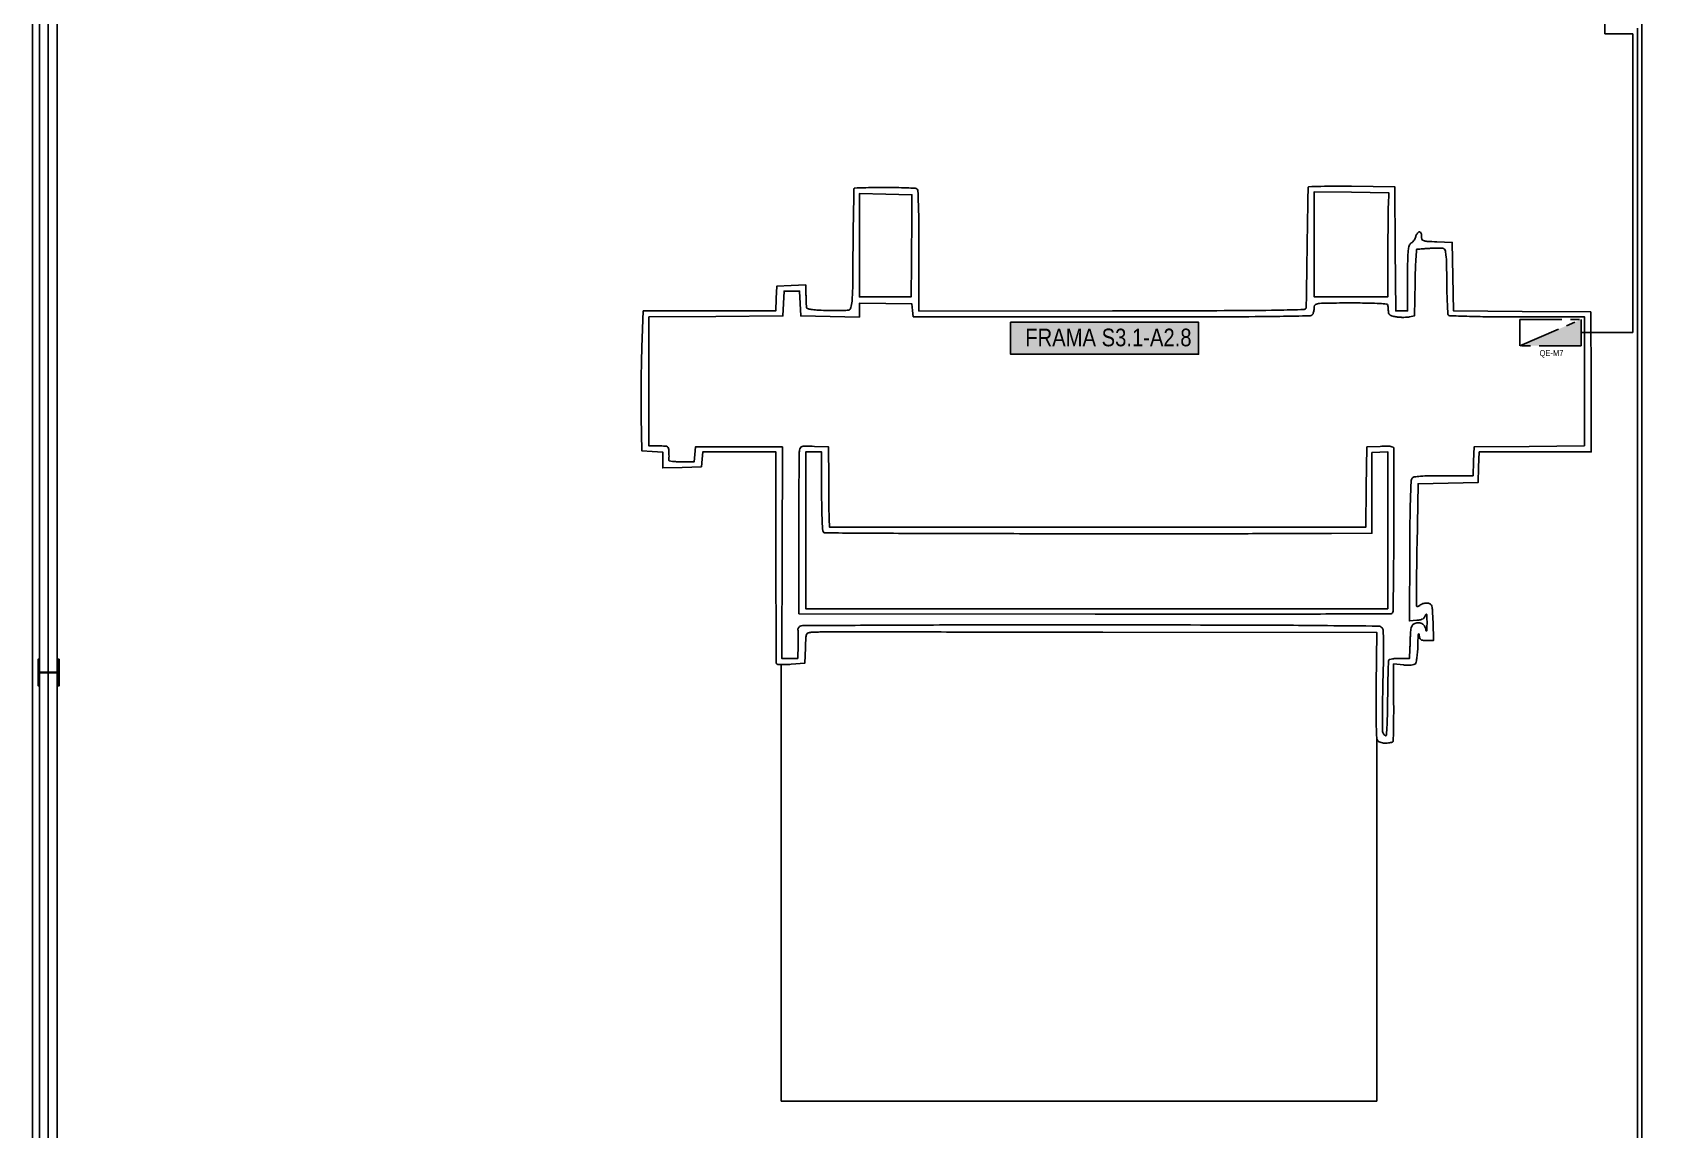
# Model space of a CAD drawing. Header units: millimetres. Extents: x -35961 to -35580, y 154458 to 154764.
# Drawn here: x -35943.98 to -35925.67, y 154641.24 to 154653.68 of the extents above; entities that cross this region are included whole.
import ezdxf

# ---------------------------------------------------------------- set-up
doc = ezdxf.new("R2010")
doc.units = ezdxf.units.MM
doc.header["$MEASUREMENT"] = 0
doc.linetypes.add('PHANTOM2', pattern=[31.75, 15.875, -3.175, 3.175, -3.175, 3.175, -3.175])
doc.layers.get('0').update_dxf_attribs({"color": 253})
for name, color, linetype in [('ELÉCTRICO', 255, 'Continuous'), ('LigacoesEletricos', 80, 'Continuous'), ('LigacoesParciais', 10, 'Continuous'), ('NomeMáquinas', 41, 'Continuous'), ('Projecto', 252, 'Continuous'), ('QuadrosMáquinas', 40, 'Continuous')]:
    doc.layers.add(name, color=color, linetype=linetype)
doc.styles.get("Standard").update_dxf_attribs({"font": 'ARIALN.TTF'})

msp = doc.modelspace()

# ---------------------------------------------------------------- hatches: boundary and pattern name
at = {"layer": 'ELÉCTRICO', "linetype": 'Continuous', "ltscale": 0.03, "true_color": 0xc7c8ca, "transparency": 33554534}
h = msp.add_hatch(color=9, dxfattribs=at)
h.dxf.hatch_style = 1
h.paths.add_polyline_path([(-35932.898, 154650.395), (-35930.769, 154650.395), (-35930.769, 154650.032), (-35932.898, 154650.032)])
at = {"layer": 'QuadrosMáquinas', "linetype": 'PHANTOM2', "ltscale": 0.03}
h = msp.add_hatch(color=256, dxfattribs=at)
h.dxf.hatch_style = 1
h.paths.add_polyline_path([(-35926.433, 154650.13), (-35926.433, 154650.427), (-35927.129, 154650.13)])

# ---------------------------------------------------------------- linework, layer by layer
at = {"color": 0, "elevation": 0}
for points in [[(-35928.644, 154645.625, 0.011946), (-35928.618, 154645.628, 0.01599), (-35928.594, 154645.631, 0.013153), (-35928.574, 154645.635, 0.137709), (-35928.567, 154645.639, 0.194297), (-35928.563, 154645.648, 0.000608), (-35928.56, 154645.774, 0.003281), (-35928.558, 154645.917, 0.002032), (-35928.558, 154646.085), (-35928.558, 154646.522), (-35928.447, 154646.511, 0.020318), (-35928.401, 154646.509, 0.02999), (-35928.361, 154646.51, 0.03327), (-35928.329, 154646.516, 0.138358), (-35928.312, 154646.525, 0.152203), (-35928.302, 154646.544, 0.012802), (-35928.294, 154646.599, 0.016093), (-35928.287, 154646.667, 0.011735), (-35928.284, 154646.742, -0.00485), (-35928.282, 154646.812, -0.016947), (-35928.279, 154646.857, -0.21141), (-35928.275, 154646.863, -0.572183), (-35928.271, 154646.862, 0.029792), (-35928.264, 154646.82, 0.158972), (-35928.251, 154646.8, 0.149917), (-35928.23, 154646.791, 0.025593), (-35928.184, 154646.789), (-35928.106, 154646.789), (-35928.112, 154646.997, 0.004436), (-35928.118, 154647.127, 0.053942), (-35928.125, 154647.176, 0.16572), (-35928.141, 154647.2, 0.127861), (-35928.171, 154647.212, 0.052678), (-35928.193, 154647.213, 0.040651), (-35928.217, 154647.209, 0.041762), (-35928.239, 154647.202, 0.073523), (-35928.256, 154647.192, -0.025784), (-35928.269, 154647.182, -0.04042), (-35928.281, 154647.175, -0.048275), (-35928.291, 154647.172, -0.278798), (-35928.296, 154647.174, -0.182673), (-35928.299, 154647.182, -0.000183), (-35928.299, 154647.383, -0.001743), (-35928.297, 154647.608, -0.001065), (-35928.293, 154647.874), (-35928.281, 154648.565), (-35927.941, 154648.571), (-35927.601, 154648.578), (-35927.595, 154648.752), (-35927.588, 154648.926), (-35926.953, 154648.926), (-35926.319, 154648.926), (-35926.322, 154649.72), (-35926.325, 154650.513), (-35927.103, 154650.519), (-35927.881, 154650.525), (-35927.888, 154650.913), (-35927.894, 154651.301), (-35928.068, 154651.307, -0.005015), (-35928.18, 154651.312, -0.073324), (-35928.219, 154651.321, -0.218107), (-35928.237, 154651.338, -0.090578), (-35928.243, 154651.371, 0.037717), (-35928.244, 154651.394, 0.095517), (-35928.25, 154651.41, 0.162964), (-35928.259, 154651.418, 0.180504), (-35928.271, 154651.419, 0.105971), (-35928.282, 154651.412, 0.054614), (-35928.293, 154651.399, 0.050736), (-35928.302, 154651.384, 0.053717), (-35928.307, 154651.366, -0.06654), (-35928.313, 154651.348, -0.03806), (-35928.325, 154651.327, -0.037295), (-35928.341, 154651.308, -0.050377), (-35928.358, 154651.294, 0.155052), (-35928.381, 154651.263, 0.059818), (-35928.393, 154651.21, 0.023758), (-35928.399, 154651.114, 0.002619), (-35928.4, 154650.894), (-35928.4, 154650.524), (-35928.467, 154650.524), (-35928.534, 154650.524), (-35928.54, 154651.227), (-35928.546, 154651.931), (-35929.036, 154651.937, 0.003318), (-35929.224, 154651.938, 0.005509), (-35929.382, 154651.936, 0.001221), (-35929.519, 154651.932, 0.38199), (-35929.527, 154651.925, 0.016604), (-35929.527, 154651.912, 0.000044), (-35929.531, 154651.722, 0.000273), (-35929.534, 154651.507, 0.00017), (-35929.538, 154651.256, 0.00009), (-35929.542, 154651.003, 0.000138), (-35929.545, 154650.783, 0.000045), (-35929.548, 154650.594, 0.003844), (-35929.548, 154650.565, -0.405505), (-35929.572, 154650.54, -0.003246), (-35929.877, 154650.532, -0.004018), (-35930.394, 154650.527, -0.00033), (-35931.742, 154650.525), (-35933.936, 154650.523), (-35933.936, 154651.209, 0.002209), (-35933.937, 154651.516, 0.006365), (-35933.942, 154651.728, 0.002752), (-35933.948, 154651.889, 0.247877), (-35933.96, 154651.909, 0.126667), (-35933.979, 154651.915, 0.002796), (-35934.076, 154651.919, 0.006173), (-35934.191, 154651.922, 0.004111), (-35934.322, 154651.923, 0.002177), (-35934.453, 154651.922, 0.003504), (-35934.564, 154651.92, 0.000699), (-35934.661, 154651.917, 0.19158), (-35934.669, 154651.914, 0.193497), (-35934.672, 154651.907, 0.000179), (-35934.676, 154651.709, 0.001764), (-35934.68, 154651.487, 0.001076), (-35934.683, 154651.226, -0.001001), (-35934.687, 154650.787, -0.015406), (-35934.694, 154650.635, -0.047252), (-35934.707, 154650.561, -0.272127), (-35934.734, 154650.534, -0.050956), (-35934.763, 154650.53, -0.005655), (-35934.829, 154650.528, -0.006842), (-35934.908, 154650.527, -0.005491), (-35934.994, 154650.529, -0.007406), (-35935.093, 154650.533, -0.024631), (-35935.158, 154650.541, -0.033238), (-35935.199, 154650.55, -0.303661), (-35935.21, 154650.564, -0.013242), (-35935.212, 154650.581, -0.001751), (-35935.213, 154650.617, -0.00203), (-35935.215, 154650.66, -0.001701), (-35935.216, 154650.705), (-35935.219, 154650.819), (-35935.382, 154650.812), (-35935.545, 154650.805), (-35935.552, 154650.665), (-35935.558, 154650.524), (-35936.309, 154650.524), (-35937.059, 154650.524), (-35937.075, 154650.113, 0.004354), (-35937.08, 154649.928, 0.002696), (-35937.084, 154649.711, 0.002704), (-35937.085, 154649.496, 0.004869), (-35937.083, 154649.32), (-35937.075, 154648.938), (-35936.957, 154648.931), (-35936.839, 154648.924), (-35936.839, 154648.834), (-35936.839, 154648.745), (-35936.62, 154648.751), (-35936.4, 154648.758), (-35936.393, 154648.842), (-35936.386, 154648.926), (-35935.971, 154648.926), (-35935.556, 154648.926), (-35935.557, 154647.732, 0.000746), (-35935.556, 154647.273, 0.001221), (-35935.554, 154646.884, 0.000115), (-35935.552, 154646.536, 0.137061), (-35935.548, 154646.523, 0.24344), (-35935.538, 154646.517, 0.009333), (-35935.496, 154646.515, 0.014871), (-35935.444, 154646.515, 0.009726), (-35935.384, 154646.519), (-35935.23, 154646.53), (-35935.223, 154646.704, -0.004998), (-35935.218, 154646.818, -0.076712), (-35935.21, 154646.856, -0.215843), (-35935.192, 154646.874, -0.077607), (-35935.156, 154646.881, -0.00228), (-35935.128, 154646.883, -0.001236), (-35935.093, 154646.884, -0.001231), (-35935.058, 154646.885, -0.001946), (-35935.027, 154646.886, -0.005211), (-35934.973, 154646.886, -0.000009), (-35934.068, 154646.885, -0.00007), (-35933.05, 154646.884, -0.000043), (-35931.854, 154646.883), (-35928.749, 154646.879), (-35928.756, 154646.281, 0.002415), (-35928.758, 154646, 0.007974), (-35928.755, 154645.815, 0.006088), (-35928.75, 154645.684, 0.16101), (-35928.737, 154645.652, 0.105076), (-35928.723, 154645.64, 0.045605), (-35928.699, 154645.631, 0.042436), (-35928.672, 154645.626, 0.043806)], [(-35929.041, 154650.682), (-35929.458, 154650.682), (-35929.458, 154651.279), (-35929.458, 154651.875), (-35929.036, 154651.869), (-35928.614, 154651.863), (-35928.618, 154651.728, 0.004518), (-35928.62, 154651.65, 0.000756), (-35928.621, 154651.499, 0.000829), (-35928.623, 154651.322, 0.000735), (-35928.624, 154651.137), (-35928.625, 154650.682)], [(-35934.319, 154650.682), (-35934.611, 154650.682), (-35934.611, 154651.267), (-35934.611, 154651.853), (-35934.313, 154651.847), (-35934.015, 154651.841), (-35934.016, 154651.649, -0.000716), (-35934.017, 154651.55, -0.00022), (-35934.018, 154651.4, -0.00022), (-35934.02, 154651.233, -0.000241), (-35934.022, 154651.07), (-35934.026, 154650.682)], [(-35928.647, 154645.708, -0.156224), (-35928.655, 154645.711, -0.056258), (-35928.664, 154645.719, -0.04899), (-35928.673, 154645.731, -0.040999), (-35928.679, 154645.745, -0.090719), (-35928.685, 154645.773, -0.001457), (-35928.685, 154645.935, -0.00377), (-35928.683, 154646.124, -0.002485), (-35928.679, 154646.341, 0.002457), (-35928.673, 154646.61, 0.008897), (-35928.673, 154646.781, 0.007856), (-35928.677, 154646.899, 0.161947), (-35928.69, 154646.931, 0.219688), (-35928.73, 154646.951, 0.000696), (-35929.309, 154646.957, 0.002083), (-35930.183, 154646.963, 0.000294), (-35931.984, 154646.965, 0.000532), (-35933.239, 154646.965, 0.000875), (-35934.301, 154646.962, 0.000058), (-35935.256, 154646.957, 0.140564), (-35935.282, 154646.949, 0.051757), (-35935.293, 154646.941, 0.055434), (-35935.301, 154646.93, 0.062185), (-35935.307, 154646.919, 0.129882), (-35935.307, 154646.91, -0.042616), (-35935.306, 154646.896, -0.00226), (-35935.305, 154646.851, -0.00354), (-35935.305, 154646.798, -0.002569), (-35935.306, 154646.738), (-35935.309, 154646.586), (-35935.4, 154646.586), (-35935.491, 154646.586), (-35935.487, 154647.784), (-35935.483, 154648.983), (-35935.975, 154648.983), (-35936.468, 154648.983), (-35936.475, 154648.898), (-35936.482, 154648.814), (-35936.627, 154648.814, -0.010941), (-35936.682, 154648.815, -0.018585), (-35936.728, 154648.819, -0.013328), (-35936.764, 154648.824, -0.409884), (-35936.769, 154648.831, 0.03494), (-35936.768, 154648.841, 0.004225), (-35936.768, 154648.864, 0.005004), (-35936.768, 154648.892, 0.004101), (-35936.769, 154648.921, 0.032149), (-35936.773, 154648.966, 0.213167), (-35936.786, 154648.985, 0.132198), (-35936.811, 154648.992, 0.009997), (-35936.884, 154648.994), (-35936.996, 154648.994), (-35936.996, 154649.725), (-35936.996, 154650.456), (-35936.237, 154650.462), (-35935.478, 154650.468), (-35935.471, 154650.609), (-35935.464, 154650.749), (-35935.376, 154650.749), (-35935.288, 154650.749), (-35935.282, 154650.609), (-35935.275, 154650.468), (-35934.943, 154650.462), (-35934.611, 154650.455), (-35934.611, 154650.533), (-35934.611, 154650.611), (-35934.313, 154650.607), (-35934.015, 154650.603), (-35934.008, 154650.53), (-35934.001, 154650.457), (-35931.743, 154650.457, 0.000358), (-35930.408, 154650.458, 0.003559), (-35929.848, 154650.462, 0.002262), (-35929.504, 154650.469, 0.303777), (-35929.471, 154650.492, 0.03151), (-35929.466, 154650.509, 0.017174), (-35929.462, 154650.53, 0.017054), (-35929.459, 154650.552, 0.025883), (-35929.458, 154650.571, -0.288962), (-35929.442, 154650.595, -0.085779), (-35929.398, 154650.608, -0.024047), (-35929.302, 154650.613, -0.001787), (-35929.041, 154650.614, -0.003038), (-35928.835, 154650.613, -0.013733), (-35928.714, 154650.608, -0.014692), (-35928.637, 154650.601, -0.35377), (-35928.623, 154650.586, -0.001441), (-35928.622, 154650.572, -0.000565), (-35928.62, 154650.553, -0.000559), (-35928.619, 154650.532, -0.000697), (-35928.617, 154650.513, 0.107988), (-35928.611, 154650.491, 0.131342), (-35928.596, 154650.475, 0.081212), (-35928.569, 154650.464, 0.022281), (-35928.523, 154650.456, 0.019154), (-35928.484, 154650.452, 0.015762), (-35928.443, 154650.451, 0.01605), (-35928.405, 154650.453, 0.040201), (-35928.377, 154650.457), (-35928.321, 154650.47), (-35928.315, 154650.846, -0.004067), (-35928.312, 154650.99, -0.006743), (-35928.306, 154651.112, -0.001823), (-35928.299, 154651.216, -0.379032), (-35928.293, 154651.223, 0.005056), (-35928.281, 154651.223, 0.000252), (-35928.245, 154651.226, 0.000406), (-35928.201, 154651.23, 0.000293), (-35928.153, 154651.233, -0.0099), (-35928.103, 154651.236, -0.01139), (-35928.055, 154651.237, -0.010543), (-35928.015, 154651.236, -0.0626), (-35927.994, 154651.232, -0.257548), (-35927.975, 154651.213, -0.040384), (-35927.965, 154651.158, -0.020454), (-35927.959, 154651.06, -0.003019), (-35927.956, 154650.862, 0.00355), (-35927.954, 154650.722, 0.005395), (-35927.949, 154650.601, 0.002195), (-35927.944, 154650.497, 0.125795), (-35927.939, 154650.479, 0.250583), (-35927.921, 154650.469, 0.001558), (-35927.728, 154650.463, 0.005097), (-35927.487, 154650.458, 0.002123), (-35927.161, 154650.457), (-35926.397, 154650.457), (-35926.397, 154649.726), (-35926.397, 154648.995), (-35927.022, 154648.989), (-35927.646, 154648.983), (-35927.653, 154648.82), (-35927.659, 154648.656), (-35927.993, 154648.656, 0.00456), (-35928.151, 154648.655, 0.015118), (-35928.255, 154648.65, 0.016792), (-35928.326, 154648.642, 0.187866), (-35928.35, 154648.628, 0.162287), (-35928.36, 154648.6, 0.001824), (-35928.368, 154648.398, 0.004806), (-35928.373, 154648.143, 0.002102), (-35928.376, 154647.805), (-35928.379, 154647.011), (-35928.295, 154647.018, 0.027757), (-35928.251, 154647.024, 0.093274), (-35928.224, 154647.035, 0.12089), (-35928.207, 154647.053, 0.06359), (-35928.195, 154647.081, -0.25357), (-35928.189, 154647.087, -0.456438), (-35928.184, 154647.084, -0.035539), (-35928.181, 154647.051, -0.006755), (-35928.18, 154646.991, -0.00496), (-35928.181, 154646.927, -0.040717), (-35928.184, 154646.898, -0.694005), (-35928.189, 154646.897, -0.080111), (-35928.195, 154646.912, 0.04275), (-35928.204, 154646.944, 0.088138), (-35928.218, 154646.966, 0.102046), (-35928.237, 154646.98, 0.07287), (-35928.262, 154646.987, 0.046892), (-35928.284, 154646.988, 0.042955), (-35928.307, 154646.985, 0.045673), (-35928.327, 154646.979, 0.096453), (-35928.34, 154646.97, 0.097056), (-35928.35, 154646.956, 0.031521), (-35928.358, 154646.931, 0.030064), (-35928.365, 154646.902, 0.029653), (-35928.367, 154646.873, -0.000321), (-35928.369, 154646.837, -0.000136), (-35928.37, 154646.79, -0.000135), (-35928.372, 154646.739, -0.000177), (-35928.374, 154646.693), (-35928.378, 154646.586), (-35928.489, 154646.586, 0.01602), (-35928.532, 154646.585, 0.022534), (-35928.571, 154646.58, 0.019839), (-35928.601, 154646.574, 0.198466), (-35928.612, 154646.567, 0.12969), (-35928.617, 154646.551, 0.001256), (-35928.621, 154646.43, 0.004058), (-35928.624, 154646.29, 0.002605), (-35928.626, 154646.128, -0.004094), (-35928.628, 154645.967, -0.006817), (-35928.633, 154645.832, -0.00186), (-35928.64, 154645.715, -0.397586)], [(-35931.94, 154647.087, 0.000492), (-35930.564, 154647.086, 0.001045), (-35929.499, 154647.088, 0.00006), (-35928.587, 154647.092, 0.258682), (-35928.57, 154647.102, 0.135117), (-35928.565, 154647.12, 0.000345), (-35928.561, 154647.383, 0.00212), (-35928.558, 154647.681, 0.001316), (-35928.556, 154648.03, 0.000136), (-35928.556, 154648.38, 0.000216), (-35928.556, 154648.68, 0.000041), (-35928.556, 154648.944, 0.010906), (-35928.556, 154648.967, 0.279313), (-35928.565, 154648.98, 0.073), (-35928.591, 154648.988, 0.037946), (-35928.636, 154648.991, 0.009483), (-35928.71, 154648.989), (-35928.861, 154648.983), (-35928.868, 154648.527), (-35928.874, 154648.071), (-35931.911, 154648.071), (-35934.949, 154648.071), (-35934.953, 154648.167, -0.008095), (-35934.955, 154648.224, -0.001172), (-35934.957, 154648.34, -0.001328), (-35934.958, 154648.478, -0.001136), (-35934.959, 154648.623), (-35934.96, 154648.983), (-35935.12, 154648.989, 0.005971), (-35935.22, 154648.992, 0.069491), (-35935.259, 154648.987, 0.189844), (-35935.278, 154648.973, 0.099591), (-35935.289, 154648.944, 0.03805), (-35935.293, 154648.905, 0.000443), (-35935.295, 154648.643, 0.001346), (-35935.297, 154648.341, 0.000878), (-35935.298, 154647.993), (-35935.297, 154647.092)], [(-35931.922, 154647.149), (-35935.219, 154647.149), (-35935.219, 154648.038), (-35935.219, 154648.926), (-35935.129, 154648.926), (-35935.039, 154648.926), (-35935.039, 154648.478, 0.003601), (-35935.037, 154648.281, 0.009369), (-35935.033, 154648.139, 0.005458), (-35935.026, 154648.033, 0.240352), (-35935.015, 154648.014, 0.137769), (-35934.993, 154648.008, 0.000058), (-35934.223, 154648.003, 0.000869), (-35933.366, 154648, 0.000528), (-35932.354, 154647.999, 0.000094), (-35931.31, 154647.999, 0.000123), (-35930.357, 154647.999, 0.00009), (-35929.558, 154648, 0.001164), (-35929.261, 154648.001), (-35928.805, 154648.004), (-35928.805, 154648.461), (-35928.805, 154648.918), (-35928.715, 154648.923), (-35928.625, 154648.928), (-35928.625, 154648.038), (-35928.625, 154647.149)]]:
    msp.add_lwpolyline(points, format="xyb", close=True, dxfattribs=at)
at = {"layer": 'ELÉCTRICO', "color": 8, "linetype": 'Continuous', "ltscale": 0.03}
msp.add_line((-35925.746, 154666.324, 0), (-35925.746, 154638.926, 0), dxfattribs=at)
msp.add_line((-35925.746, 154666.324, 0), (-35925.746, 154638.926, 0), dxfattribs=at)
msp.add_line((-35925.746, 154666.324, 0), (-35925.746, 154638.926, 0), dxfattribs=at)
msp.add_line((-35925.746, 154666.324, 0), (-35925.746, 154638.926, 0), dxfattribs=at)
msp.add_line((-35925.746, 154666.324, 0), (-35925.746, 154638.926, 0), dxfattribs=at)
msp.add_line((-35925.746, 154666.324, 0), (-35925.746, 154638.926, 0), dxfattribs=at)
at = {"layer": 'ELÉCTRICO', "linetype": 'Continuous', "ltscale": 0.03}
for p, q in [((-35935.496, 154646.515, 0), (-35935.496, 154641.568, 0)), ((-35928.75, 154641.568, 0), (-35928.75, 154645.684, 0)), ((-35935.496, 154641.568, 0), (-35928.75, 154641.568, 0))]:
    msp.add_line(p, q, dxfattribs=at)
msp.add_lwpolyline([(-35932.898, 154650.395), (-35930.769, 154650.395), (-35930.769, 154650.032), (-35932.898, 154650.032)], close=True, dxfattribs=at)
at = {"layer": 'LigacoesEletricos', "color": 3, "linetype": 'Continuous', "ltscale": 0.03}
for p, q in [((-35926.165, 154653.665, 0), (-35926.165, 154653.963, 0)), ((-35925.847, 154653.665, 0), (-35926.165, 154653.665, 0)), ((-35925.847, 154650.279, 0), (-35925.847, 154653.665, 0)), ((-35926.433, 154650.279, 0), (-35925.847, 154650.279, 0))]:
    msp.add_line(p, q, dxfattribs=at)
at = {"layer": 'LigacoesParciais', "color": 1, "linetype": 'Continuous', "ltscale": 0.03}
for p, q in [((-35943.802, 154638.86), (-35943.802, 154666.401)), ((-35925.795, 154639.531), (-35925.795, 154653.728))]:
    msp.add_line(p, q, dxfattribs=at)
at = {"layer": 'Projecto'}
msp.add_line((-35943.981, 154666.606, 0), (-35943.981, 154629.266, 0), dxfattribs=at)
at = {"layer": 'Projecto', "elevation": 0}
for points in [[(-35943.901, 154671.116), (-35943.901, 154666.526), (-35943.901, 154629.337), (-35942.381, 154629.337)], [(-35906.643, 154629.546), (-35906.643, 154666.315), (-35943.701, 154666.315), (-35943.701, 154638.926), (-35936.771, 154638.926)]]:
    msp.add_lwpolyline(points, dxfattribs=at)
msp.add_lwpolyline([(-35943.676, 154646.576), (-35943.691, 154646.576), (-35943.691, 154646.431), (-35943.901, 154646.431), (-35943.901, 154646.576), (-35943.916, 154646.576), (-35943.916, 154646.276), (-35943.901, 154646.276), (-35943.901, 154646.421), (-35943.691, 154646.421), (-35943.691, 154646.276), (-35943.676, 154646.276), (-35943.676, 154646.276)], close=True, dxfattribs=at)
at = {"layer": 'QuadrosMáquinas', "linetype": 'PHANTOM2', "ltscale": 0.03}
msp.add_line((-35927.129, 154650.13, 0), (-35926.433, 154650.427, 0), dxfattribs=at)
at = {"layer": 'QuadrosMáquinas', "linetype": 'PHANTOM2', "ltscale": 0.03, "elevation": 0}
msp.add_lwpolyline([(-35927.129, 154650.427), (-35926.433, 154650.427), (-35926.433, 154650.13), (-35927.129, 154650.13)], close=True, dxfattribs=at)

# ---------------------------------------------------------------- texts
at = {"layer": 'NomeMáquinas', "color": 0, "linetype": 'Continuous', "ltscale": 0.03, "insert": (-35932.732, 154650.323, 0), "char_height": 0.2, "attachment_point": 1}
msp.add_mtext_dynamic_manual_height_columns('FRAMA S3.1-A2.8', width=15.80365, gutter_width=13.3, heights=[0], dxfattribs=at)
at = {"layer": 'QuadrosMáquinas', "linetype": 'PHANTOM2', "ltscale": 0.03}
msp.add_text('QE-M7', height=0.0682, dxfattribs=at).set_placement((-35926.905, 154650.012, 0))

doc.saveas('drawing.dxf')
